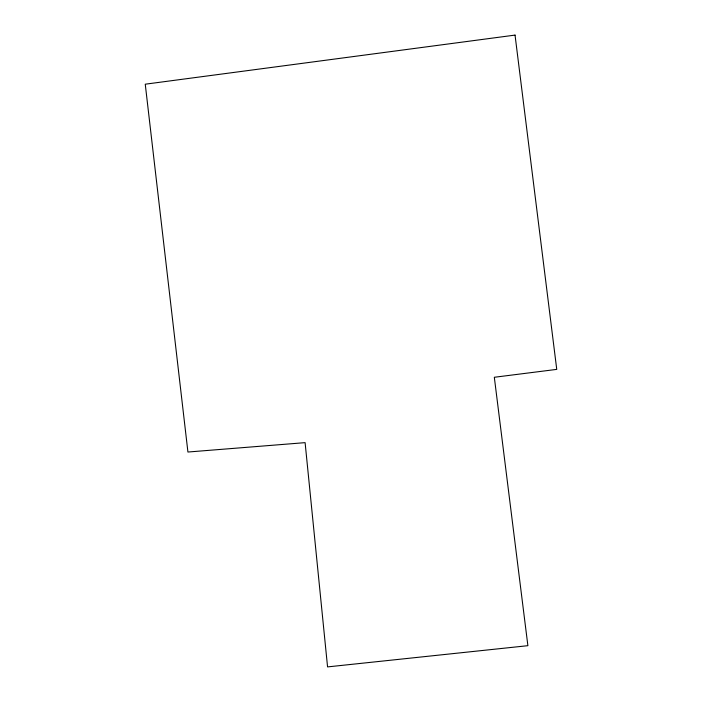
<?xml version="1.0" encoding="UTF-8"?>
<svg xmlns="http://www.w3.org/2000/svg" width="702" height="702" viewBox="0 0 702 702"><rect width="100%" height="100%" fill="white"/><g stroke="black" fill="none" stroke-linecap="round" stroke-linejoin="round"><path stroke-width="1.05" d="M515.04 35.1L145.253 84.196L187.925 452.027L305.107 442.646L327.562 666.9L527.886 645.682L494.322 377.272L556.747 369.384L515.04 35.1"/></g></svg>
